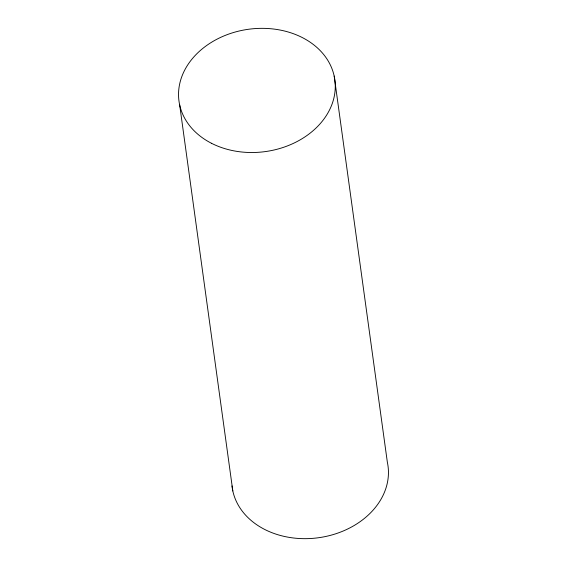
<?xml version="1.0" encoding="UTF-8"?>
<svg xmlns="http://www.w3.org/2000/svg" width="567" height="567" viewBox="0 0 567 567"><rect width="100%" height="100%" fill="white"/><g stroke="black" fill="none" stroke-linecap="round" stroke-linejoin="round"><path stroke-width="0.85" d="M334.19 76.056L387.353 462.218A78.65 61.739 -7.8 0 1 319.951 537.53A78.65 61.739 -7.8 0 1 231.995 485.919M179.647 104.782L232.81 490.944M211.512 143.295A78.65 61.739 -7.8 0 0 334.934 92.18A78.65 61.739 -7.8 0 0 224.298 35.785A78.65 61.739 -7.8 0 0 211.512 143.295"/></g></svg>
